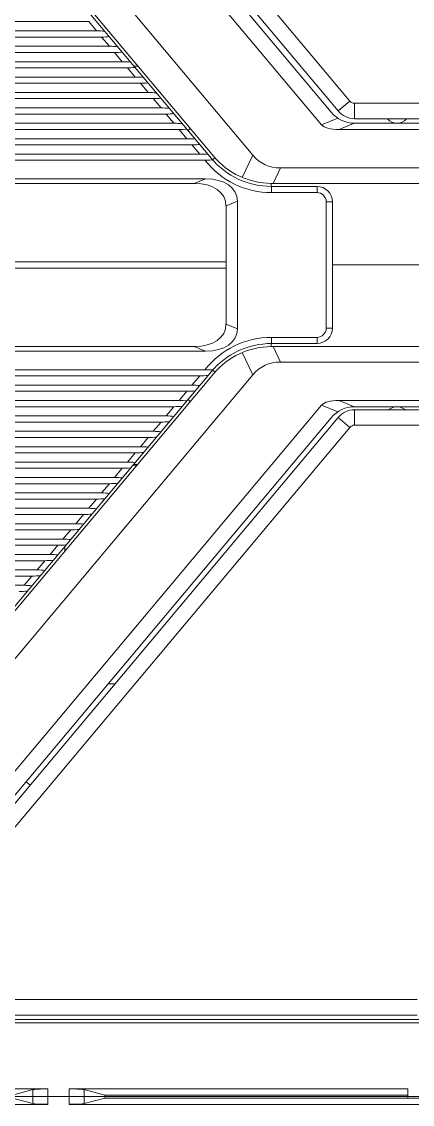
# Model space of a CAD drawing. Header units: millimetres. Extents: x 2185 to 26698, y 9658 to 17427.
# Drawn here: x 17664.6 to 17791.6, y 15473.2 to 15824.7 of the extents above; entities that cross this region are included whole.
import ezdxf

# ---------------------------------------------------------------- set-up
doc = ezdxf.new("R2010")
doc.units = ezdxf.units.MM
doc.linetypes.add('SLD-实线', pattern=[0])
doc.layers.add('文字层', color=8, linetype='SLD-实线', lineweight=15)

# ---------------------------------------------------------------- blocks, each defined once
blk = doc.blocks.new('76128193')
at = {"color": 7, "linetype": 'Continuous'}
for p, q in [((-4020.43, 2581.93), (-3060.43, 2581.93)), ((-3785.43, 2581.43), (-3778.78, 2579.66)), ((-3778.78, 2579.66), (-3778.78, 2581.93)), ((-3773.89, 2581.93), (-3773.89, 2579.43)), ((-3766.98, 2579.43), (-3766.98, 2581.93)), ((-3762.09, 2581.93), (-3762.09, 2579.66)), ((-3762.09, 2579.66), (-3755.43, 2581.43)), ((-3755.43, 2581.93), (-3755.43, 2581.43)), ((-3755.43, 2581.43), (-3555.43, 2581.43)), ((-3949.77, 2579.43), (-3773.89, 2579.43)), ((-3766.98, 2579.43), (-3543.89, 2579.43)), ((-3836.59, 2545.93), (-3681.84, 2361.5)), ((-3679.56, 2361.93), (-3835.59, 2547.88)), ((-3675.73, 2365.15), (-3826.55, 2544.89)), ((-3707.34, 2347.63), (-3869.95, 2541.42)), ((-3839.75, 2541.92), (-3684.94, 2357.42)), ((-3877.43, 2534.79), (-3720.01, 2347.18)), ((-3878.2, 2534.14), (-3720.78, 2346.54)), ((-3972.12, 2390.93), (-3760.64, 2390.93)), ((-3760.64, 2390.93), (-3758.12, 2387.93)), ((-3758.12, 2387.93), (-3969.69, 2387.93)), ((-3968.06, 2385.93), (-3756.44, 2385.93)), ((-3756.44, 2385.93), (-3753.93, 2382.93)), ((-3753.93, 2382.93), (-3965.63, 2382.93)), ((-3964.27, 2380.93), (-3752.25, 2380.93)), ((-3752.25, 2380.93), (-3749.73, 2377.93)), ((-3749.73, 2377.93), (-3963.6, 2377.93)), ((-3744.55, 2376.43), (-3745.86, 2376.43)), ((-3963.6, 2375.93), (-3748.05, 2375.93)), ((-3745.53, 2372.93), (-3963.6, 2372.93)), ((-3748.05, 2375.93), (-3745.53, 2372.93)), ((-3963.6, 2370.93), (-3743.86, 2370.93)), ((-3743.86, 2370.93), (-3741.34, 2367.93)), ((-3741.34, 2367.93), (-3963.6, 2367.93)), ((-3963.6, 2365.93), (-3739.66, 2365.93)), ((-3739.66, 2365.93), (-3737.14, 2362.93)), ((-3737.14, 2362.93), (-3963.6, 2362.93)), ((-3679.56, 2361.93), (-3675.73, 2365.15)), ((-3591.8, 2364.43), (-3674.19, 2364.43)), ((-3674.19, 2364.43), (-3674.19, 2359.43)), ((-3963.6, 2360.93), (-3735.47, 2360.93)), ((-3735.47, 2360.93), (-3732.95, 2357.93)), ((-3679.68, 2359.59), (-3684.94, 2357.42)), ((-3591.8, 2359.43), (-3674.19, 2359.43)), ((-3732.95, 2357.93), (-3963.6, 2357.93)), ((-3963.6, 2355.93), (-3731.27, 2355.93)), ((-3731.27, 2355.93), (-3728.75, 2352.93)), ((-3727.62, 2356.25), (-3728.29, 2355.59)), ((-3679.26, 2355.93), (-3674.4, 2357.93)), ((-3679.26, 2355.93), (-3587.86, 2355.93)), ((-3674.18, 2357.93), (-3589.86, 2357.93)), ((-3728.75, 2352.93), (-3963.6, 2352.93)), ((-3963.6, 2350.93), (-3727.07, 2350.93)), ((-3727.07, 2350.93), (-3724.56, 2347.93)), ((-3724.56, 2347.93), (-3963.6, 2347.93)), ((-3963.6, 2345.93), (-3722.86, 2345.93)), ((-3719.59, 2346.69), (-3720.36, 2346.05)), ((-3707.34, 2347.63), (-3710.74, 2340.34)), ((-3700.66, 2338.43), (-3698.32, 2343.43)), ((-3577.64, 2343.43), (-3698.32, 2343.43)), ((-3922.37, 2339.93), (-3722.68, 2339.93)), ((-3726.36, 2338.43), (-3915.31, 2338.43)), ((-3722.68, 2339.93), (-3726.36, 2338.43)), ((-3701.29, 2337.43), (-3701.29, 2338.43)), ((-3576.43, 2338.43), (-3701.26, 2338.43)), ((-3701.24, 2337.43), (-3686.43, 2337.43)), ((-3701.24, 2337.43), (-3701.24, 2335.43)), ((-3701.24, 2335.43), (-3686.43, 2335.43)), ((-3686.43, 2335.43), (-3686.43, 2337.43)), ((-3716.01, 2331.13), (-3712.33, 2332.63)), ((-3716.01, 2331.13), (-3716.01, 2292.73)), ((-3712.33, 2332.63), (-3712.33, 2291.23)), ((-3681.43, 2332.43), (-3683.43, 2332.43)), ((-3683.43, 2332.43), (-3683.43, 2291.43)), ((-3681.43, 2332.43), (-3681.43, 2291.43)), ((-3927.34, 2312.93), (-3716.01, 2312.93)), ((-3927.34, 2310.93), (-3716.01, 2310.93)), ((-3631.64, 2311.93), (-3681.43, 2311.93)), ((-3712.33, 2291.23), (-3716.01, 2292.73)), ((-3686.43, 2288.43), (-3701.24, 2288.43)), ((-3701.24, 2288.43), (-3701.24, 2286.43)), ((-3686.43, 2286.43), (-3686.43, 2288.43)), ((-3683.43, 2291.43), (-3681.43, 2291.43)), ((-3915.31, 2285.43), (-3726.36, 2285.43)), ((-3726.36, 2285.43), (-3722.68, 2283.93)), ((-3701.29, 2285.43), (-3701.29, 2286.43)), ((-3701.26, 2285.43), (-3576.43, 2285.43)), ((-3686.43, 2286.43), (-3701.24, 2286.43)), ((-3698.32, 2280.43), (-3700.66, 2285.43)), ((-3722.68, 2283.93), (-3922.37, 2283.93)), ((-3710.74, 2283.52), (-3707.34, 2276.23)), ((-3722.86, 2277.93), (-3963.6, 2277.93)), ((-3720.36, 2277.81), (-3719.59, 2277.17)), ((-3577.64, 2280.43), (-3698.32, 2280.43)), ((-3963.6, 2275.93), (-3724.56, 2275.93)), ((-3878.2, 2089.72), (-3720.78, 2277.32)), ((-3877.43, 2089.07), (-3720.01, 2276.68)), ((-3869.95, 2082.44), (-3707.34, 2276.23)), ((-3724.56, 2275.93), (-3727.07, 2272.93)), ((-3727.07, 2272.93), (-3963.6, 2272.93)), ((-3963.6, 2270.93), (-3728.75, 2270.93)), ((-3728.75, 2270.93), (-3731.27, 2267.93)), ((-3731.27, 2267.93), (-3963.6, 2267.93)), ((-3728.29, 2268.28), (-3727.62, 2267.61)), ((-3674.4, 2265.93), (-3679.26, 2267.93)), ((-3679.26, 2267.93), (-3587.86, 2267.93)), ((-3963.6, 2265.93), (-3732.95, 2265.93)), ((-3684.94, 2266.44), (-3839.75, 2081.94)), ((-3732.95, 2265.93), (-3735.47, 2262.93)), ((-3684.94, 2266.44), (-3679.68, 2264.28)), ((-3674.19, 2264.93), (-3591.81, 2264.93)), ((-3674.19, 2264.93), (-3674.19, 2259.93)), ((-3674.18, 2265.93), (-3589.86, 2265.93)), ((-3735.47, 2262.93), (-3963.6, 2262.93)), ((-3963.6, 2260.93), (-3737.14, 2260.93)), ((-3836.59, 2077.93), (-3681.84, 2262.36)), ((-3835.59, 2076.48), (-3679.56, 2262.43)), ((-3737.14, 2260.93), (-3739.66, 2257.93)), ((-3675.73, 2259.22), (-3679.56, 2262.43)), ((-3739.66, 2257.93), (-3963.6, 2257.93)), ((-3826.55, 2079.47), (-3675.73, 2259.22)), ((-3674.19, 2259.93), (-3591.81, 2259.93)), ((-3963.6, 2255.93), (-3741.34, 2255.93)), ((-3741.34, 2255.93), (-3743.86, 2252.93)), ((-3743.86, 2252.93), (-3963.6, 2252.93)), ((-3745.53, 2250.93), (-3963.6, 2250.93)), ((-3745.53, 2250.93), (-3748.05, 2247.93)), ((-3963.6, 2247.93), (-3748.05, 2247.93)), ((-3746.24, 2246.97), (-3744.94, 2246.97)), ((-3744.81, 2247.13), (-3746.11, 2247.13)), ((-3752.25, 2242.93), (-3964.27, 2242.93)), ((-3963.6, 2245.93), (-3749.73, 2245.93)), ((-3749.73, 2245.93), (-3752.25, 2242.93)), ((-3965.63, 2240.93), (-3753.93, 2240.93)), ((-3753.93, 2240.93), (-3756.44, 2237.93)), ((-3969.69, 2235.93), (-3758.12, 2235.93)), ((-3756.44, 2237.93), (-3968.06, 2237.93)), ((-3758.12, 2235.93), (-3760.64, 2232.93)), ((-3760.64, 2232.93), (-3972.12, 2232.93)), ((-3973.74, 2230.93), (-3762.32, 2230.93)), ((-3762.32, 2230.93), (-3764.83, 2227.93)), ((-3977.8, 2225.93), (-3766.51, 2225.93)), ((-3764.83, 2227.93), (-3976.18, 2227.93)), ((-3766.51, 2225.93), (-3769.03, 2222.93)), ((-3769.03, 2222.93), (-3980.24, 2222.93)), ((-3770.71, 2220.93), (-3981.86, 2220.93)), ((-3770.71, 2220.93), (-3773.22, 2217.93)), ((-3768.43, 2218.97), (-3768.43, 2220.53)), ((-3986.95, 2215.93), (-3774.9, 2215.93)), ((-3984.29, 2217.93), (-3773.22, 2217.93)), ((-3774.9, 2215.93), (-3777.42, 2212.93)), ((-3777.42, 2212.93), (-3988.2, 2212.93)), ((-3987.43, 2210.93), (-3779.1, 2210.93)), ((-3781.62, 2207.93), (-3987.43, 2207.93)), ((-3779.1, 2210.93), (-3781.62, 2207.93)), ((-3752.14, 2175.93), (-3754.36, 2175.93)), ((-3779.71, 2143.07), (-3781.02, 2144.16)), ((-3653.88, 2073.43), (-3827.14, 2073.43)), ((-3651.21, 2066.93), (-3836.59, 2066.93)), ((-3653.88, 2068.43), (-3835.59, 2068.43)), ((-3651.21, 2065.93), (-3836.59, 2065.93)), ((-3773.89, 2044.43), (-3949.77, 2044.43)), ((-3778.78, 2044.21), (-3785.43, 2042.43)), ((-3778.78, 2041.93), (-3778.78, 2044.21)), ((-3773.89, 2044.43), (-3773.89, 2041.93)), ((-3656.93, 2044.43), (-3766.98, 2044.43)), ((-3766.98, 2041.93), (-3766.98, 2044.43)), ((-3755.43, 2042.43), (-3762.09, 2044.21)), ((-3762.09, 2044.21), (-3762.09, 2041.93)), ((-3755.43, 2042.43), (-3656.93, 2042.43)), ((-3755.43, 2042.43), (-3755.43, 2041.93)), ((-3656.93, 2044.43), (-3656.93, 2041.43)), ((-3976.43, 2041.93), (-3656.93, 2041.93)), ((-3653.93, 2041.43), (-3656.93, 2041.43))]:
    blk.add_line(p, q, dxfattribs=at)
for centre, radius, start, end in [((-3674.19, 2366.43), 2, 220, 270), ((-3674.18, 2367.93), 10, 220, 270), ((-3674.19, 2366.43), 7, 220, 270), ((-3660.43, 2361.93), 4, 219.3608, 320.6392), ((-3701.24, 2362.93), 27.5, 218.1835, 270), ((-3701.24, 2362.93), 25.5, 220, 270.0005), ((-3722.23, 2361.66), 15.71, 275.4897, 276.8104), ((-3701.24, 2362.93), 24.5, 220.0024, 269.9697), ((-3686.43, 2332.43), 5, 0, 90), ((-3686.43, 2332.43), 3, 0, 90), ((-3701.24, 2260.93), 27.5, 89.9869, 141.8165), ((-3686.43, 2291.43), 5, 270, 0), ((-3686.43, 2291.43), 3, 270.0323, 360), ((-3701.24, 2260.93), 25.5, 89.9996, 140), ((-3701.24, 2260.93), 24.5, 90.0309, 140), ((-3722.38, 2260.84), 17.08, 83.2468, 85.9519), ((-3674.18, 2255.93), 10, 90, 140), ((-3674.19, 2257.93), 7, 90, 140), ((-3660.43, 2261.93), 4, 49.3836, 130.6164), ((-3674.19, 2257.93), 2, 90, 140), ((-3745.5, 2278), 27.07, 269.9296, 275.7035), ((-3770.67, 2248), 27.07, 269.9295, 275.7035)]:
    blk.add_arc(centre, radius, start, end, dxfattribs=at)
for centre, major_axis, ratio, start_param, end_param in [((-3773.89, 2579.72), (5, 0), 0.057143, -2.930499, -1.570796), ((-3766.98, 2579.72), (5, 0), 0.057143, -1.570796, -0.211093), ((-3757.28, 2386.93), (5.29, -0.16), 0.186516, 1.21233, 1.735928), ((-3757.28, 2386.93), (5.29, -0.16), 0.186516, -1.405664, -0.882065), ((-3753.09, 2381.93), (5.29, -0.16), 0.186516, 1.21233, 1.735928), ((-3753.09, 2381.93), (5.29, -0.16), 0.186516, -1.405664, -0.882065), ((-3748.89, 2376.93), (5.29, -0.16), 0.186516, 1.21233, 1.735928), ((-3744.7, 2371.93), (5.29, -0.16), 0.186516, 1.21233, 1.735928), ((-3744.7, 2371.93), (5.29, -0.16), 0.186516, -1.405664, -0.882065), ((-3740.5, 2366.93), (5.29, -0.16), 0.186516, 1.21233, 1.735928), ((-3740.5, 2366.93), (5.29, -0.16), 0.186516, -1.405664, -0.882065), ((-3736.3, 2361.93), (5.29, -0.16), 0.186516, 1.21233, 1.735928), ((-3736.3, 2361.93), (5.29, -0.16), 0.186516, -1.405664, -0.882065), ((-3732.11, 2356.93), (5.29, -0.16), 0.186516, 1.21233, 1.735928), ((-3732.11, 2356.93), (5.29, -0.16), 0.186516, -1.405664, -0.882065), ((-3635.89, 2378.29), (49.36, 20.36), 0.18728, -3.082306, -2.715379), ((-3727.91, 2351.93), (5.29, -0.16), 0.186516, 1.21233, 1.735928), ((-3727.91, 2351.93), (5.29, -0.16), 0.186516, -1.405664, -0.882065), ((-3723.72, 2346.93), (5.29, -0.16), 0.186516, 1.21233, 1.735928), ((-3561.15, 2649.37), (142.17, 304.89), 0.178355, -3.22457, -3.058615), ((-3731.86, 2327.25), (-15.39, -6.26), 0.601742, 2.901603, 4.118084), ((-3728.17, 2328.75), (15.39, 6.26), 0.601742, -0.23999, 0.976491), ((-3731.86, 2296.61), (-15.39, 6.26), 0.601742, 2.165102, 3.381582), ((-3728.17, 2295.11), (15.39, -6.26), 0.601742, -0.976491, 0.23999), ((-3561.15, 1974.49), (-142.17, 304.89), 0.178355, -0.082977, 0.082977), ((-3723.72, 2276.93), (5.29, 0.16), 0.186516, -1.735928, -1.21233), ((-3727.91, 2271.93), (5.29, 0.16), 0.186516, -1.735928, -1.21233), ((-3727.91, 2271.93), (5.29, 0.16), 0.186516, 0.882065, 1.405664), ((-3732.11, 2266.93), (5.29, 0.16), 0.186516, 0.882065, 1.405664), ((-3635.89, 2245.57), (49.36, -20.36), 0.18728, 2.715379, 3.082306), ((-3732.11, 2266.93), (5.29, 0.16), 0.186516, -1.735928, -1.21233), ((-3736.3, 2261.93), (5.29, 0.16), 0.186516, -1.735928, -1.21233), ((-3736.3, 2261.93), (5.29, 0.16), 0.186516, 0.882065, 1.405664), ((-3740.5, 2256.93), (5.29, 0.16), 0.186516, 0.882065, 1.405664), ((-3740.5, 2256.93), (5.29, 0.16), 0.186516, -1.735928, -1.21233), ((-3744.7, 2251.93), (5.29, 0.16), 0.186516, 0.882065, 1.405664), ((-3753.09, 2241.93), (5.29, 0.16), 0.186516, 0.882065, 1.405664), ((-3748.89, 2246.93), (5.29, 0.16), 0.186516, -1.735928, -1.21233), ((-3753.09, 2241.93), (5.29, 0.16), 0.186516, -1.735928, -1.21233), ((-3757.28, 2236.93), (5.29, 0.16), 0.186516, -1.735928, -1.21233), ((-3757.28, 2236.93), (5.29, 0.16), 0.186516, 0.882065, 1.405664), ((-3761.48, 2231.93), (5.29, 0.16), 0.186516, 0.882065, 1.405664), ((-3761.48, 2231.93), (5.29, 0.16), 0.186516, -1.735928, -1.21233), ((-3765.67, 2226.93), (5.29, 0.16), 0.186516, -1.735928, -1.21233), ((-3765.67, 2226.93), (5.29, 0.16), 0.186516, 0.882065, 1.405664), ((-3769.87, 2221.93), (5.29, 0.16), 0.186516, 0.882065, 1.405664), ((-3774.06, 2216.93), (5.29, 0.16), 0.186516, -1.735928, -1.21233), ((-3778.26, 2211.93), (5.29, 0.16), 0.186516, -1.735928, -1.21233), ((-3778.26, 2211.93), (5.29, 0.16), 0.186516, 0.882065, 1.405664), ((-3782.45, 2206.93), (5.29, 0.16), 0.186516, 0.882065, 1.405664), ((-3782.45, 2206.93), (5.29, 0.16), 0.186516, -1.735928, -1.21233), ((-3773.89, 2044.15), (5, 0), 0.057143, 1.570796, 2.930499), ((-3766.98, 2044.15), (5, 0), 0.057143, 0.211093, 1.570796)]:
    blk.add_ellipse(centre, major_axis=major_axis, ratio=ratio, start_param=start_param, end_param=end_param, dxfattribs=at)
for points in [[(-3748.05, 2375.93), (-3747.22, 2375.93), (-3746.38, 2375.96), (-3745.55, 2376.06)], [(-3722.86, 2345.93), (-3722.15, 2345.93), (-3721.44, 2345.96), (-3720.73, 2346.03)], [(-3721.17, 2277.87), (-3721.73, 2277.91), (-3722.3, 2277.93), (-3722.86, 2277.93)], [(-3745.55, 2247.8), (-3746.38, 2247.9), (-3747.22, 2247.93), (-3748.05, 2247.93)], [(-3770.73, 2217.8), (-3771.55, 2217.9), (-3772.39, 2217.93), (-3773.22, 2217.93)]]:
    blk.add_open_spline(points, degree=3, dxfattribs=at)
blk = doc.blocks.new('*U127')
at = {"layer": '文字层'}
blk.add_blockref('76128193', (3540.43, -2316.18), dxfattribs=at)
blk = doc.blocks.new('*U128')
at = {"color": 0, "linetype": 'ByBlock', "lineweight": -2, "transparency": 16777216}
for p in [(960, 3240), (960, 2700)]:
    blk.add_blockref('*U127', p, dxfattribs=at)

msp = doc.modelspace()

# ---------------------------------------------------------------- block references
msp.add_blockref('*U128', (16946.579, 12509.957))

doc.saveas('drawing.dxf')
